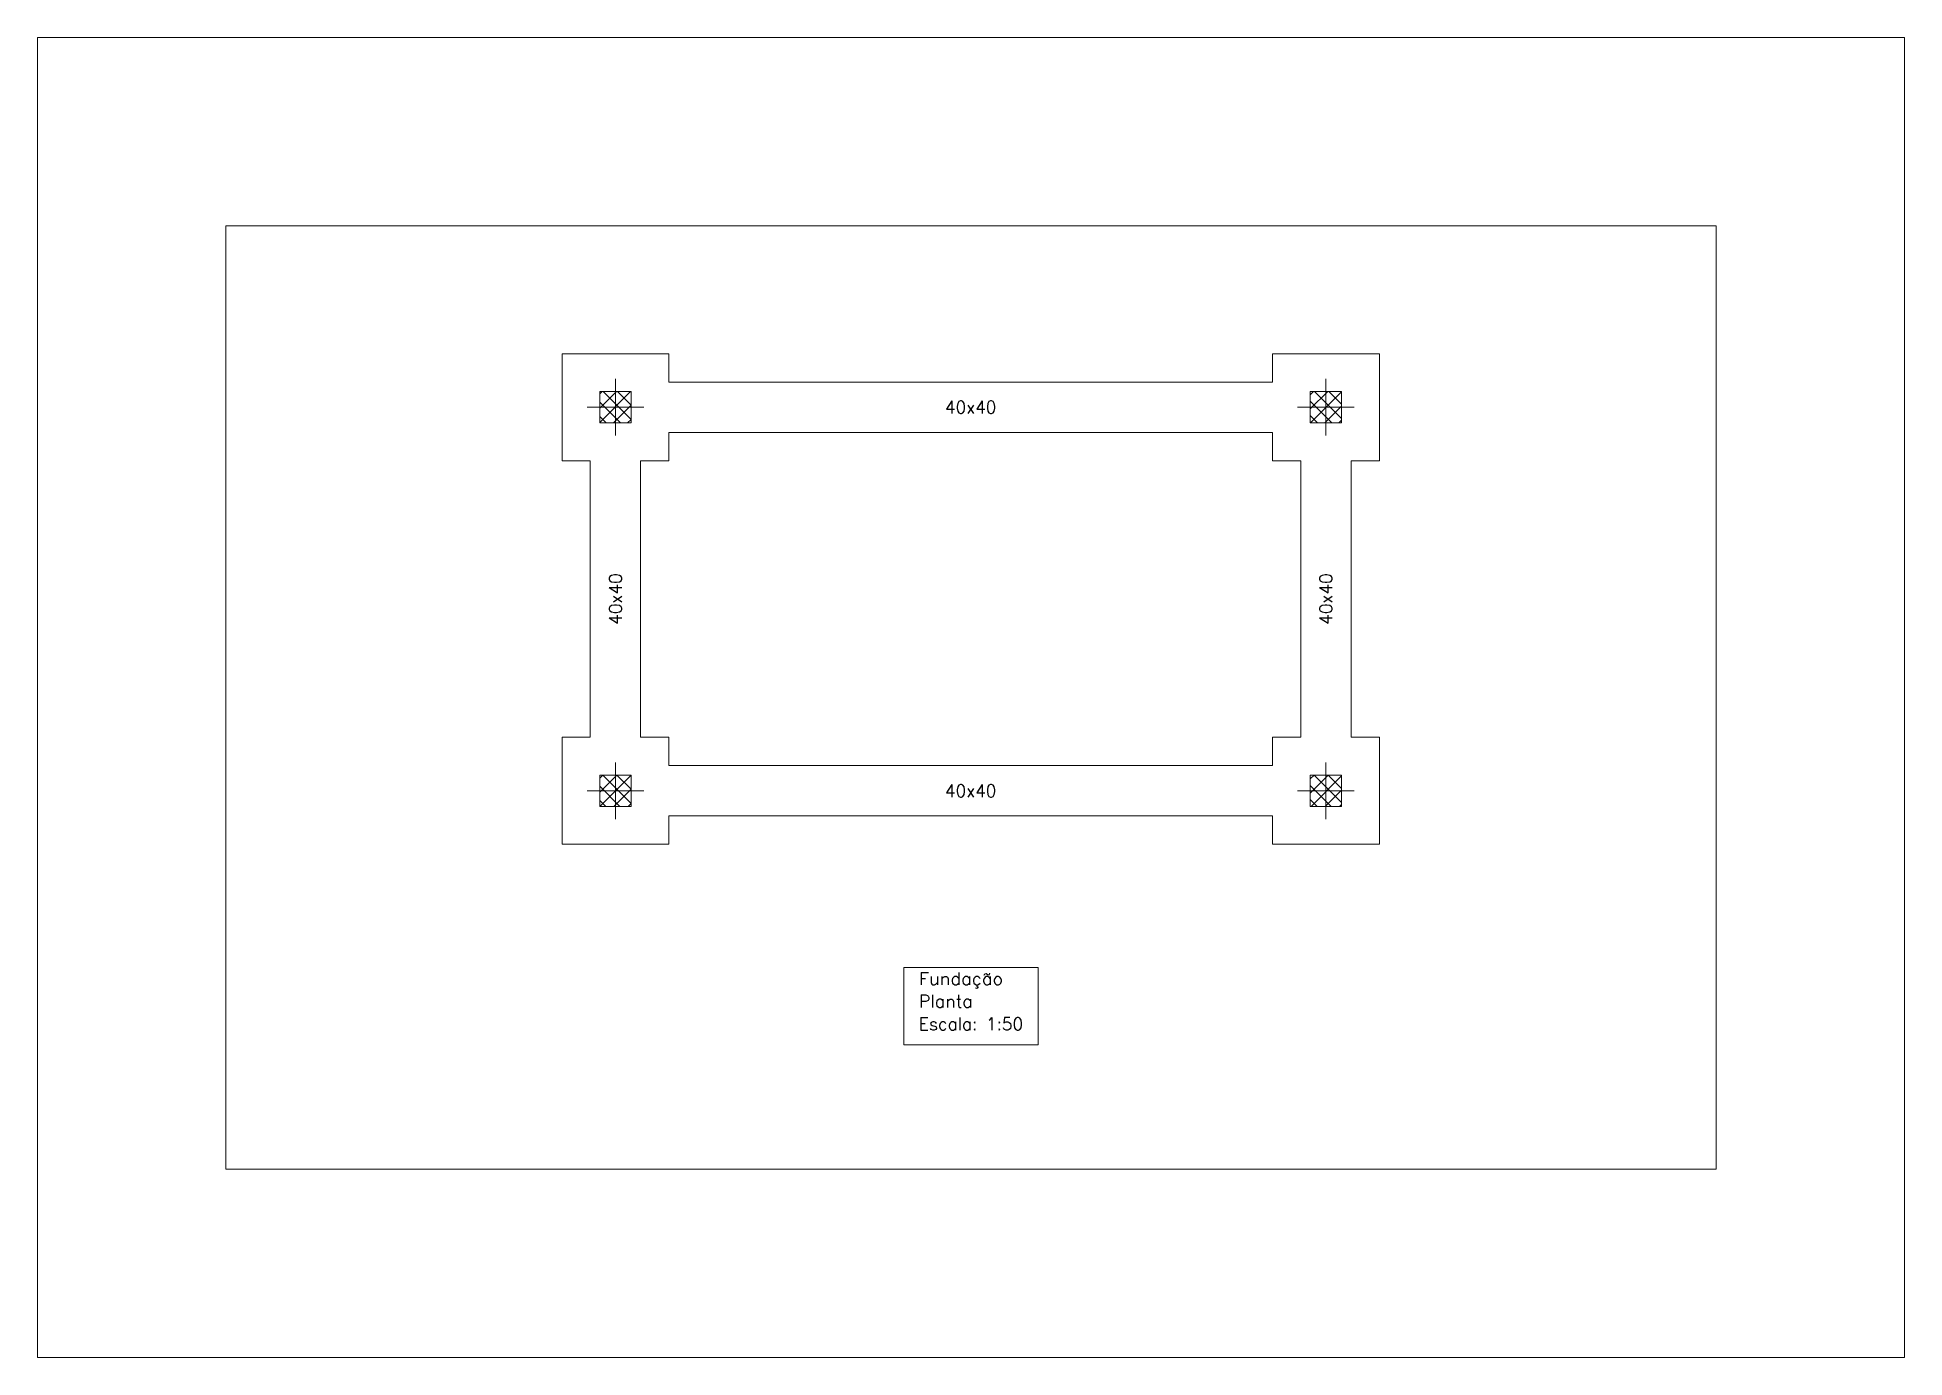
# Model space of a CAD drawing. Header units: millimetres. Extents: x 0 to 29.7, y 0 to 21.
import ezdxf
from ezdxf.enums import TextEntityAlignment as Align

# ---------------------------------------------------------------- set-up
doc = ezdxf.new("R2010")
doc.units = ezdxf.units.MM
for name, color, linetype, lineweight in [('PILAR_BETAO', 2, 'Continuous', 20), ('PILAR_EIXOS', 1, 'Continuous', 0), ('PILAR_SOMB', 4, 'Continuous', 0), ('QUAD_BORDO', 1, 'Continuous', 20), ('QUAD_LIMITES', 2, 'Continuous', 0), ('SAP_CONTORNO', 6, 'Continuous', 9), ('TABELAS', 1, 'Continuous', 9), ('VIG_DIM_VIGAS', 3, 'Continuous', 9), ('VIG_FACES', 5, 'Continuous', 9)]:
    doc.layers.add(name, color=color, linetype=linetype, lineweight=lineweight)
doc.styles.add('CYPETXT', font='', dxfattribs={"height": 0.2})
doc.styles.get('CYPETXT').set_extended_font_data('romans')

# ---------------------------------------------------------------- blocks, each defined once
blk = doc.blocks.new('Eixos do pilar')
at = {"layer": 'PILAR_EIXOS'}
for p, q in [((0, -0.5), (0, 0.5)), ((-0.5, 0), (0.5, 0))]:
    blk.add_line(p, q, dxfattribs=at)

msp = doc.modelspace()

# ---------------------------------------------------------------- linework, layer by layer
at = {"layer": 'PILAR_BETAO'}
for points in [[(8.945, 14.8668), (9.445, 14.8668), (9.445, 15.3668), (8.945, 15.3668), (8.945, 14.8668)], [(8.945, 14.8668), (9.445, 14.8668), (9.445, 15.3668), (8.945, 15.3668), (8.945, 14.8668)], [(20.245, 14.8668), (20.745, 14.8668), (20.745, 15.3668), (20.245, 15.3668), (20.245, 14.8668)], [(20.245, 14.8668), (20.745, 14.8668), (20.745, 15.3668), (20.245, 15.3668), (20.245, 14.8668)], [(8.945, 8.7668), (9.445, 8.7668), (9.445, 9.2668), (8.945, 9.2668), (8.945, 8.7668)], [(8.945, 8.7668), (9.445, 8.7668), (9.445, 9.2668), (8.945, 9.2668), (8.945, 8.7668)], [(20.245, 8.7668), (20.745, 8.7668), (20.745, 9.2668), (20.245, 9.2668), (20.245, 8.7668)], [(20.245, 8.7668), (20.745, 8.7668), (20.745, 9.2668), (20.245, 9.2668), (20.245, 8.7668)]]:
    msp.add_lwpolyline(points, close=True, dxfattribs=at)
at = {"layer": 'PILAR_SOMB'}
for p, q in [((8.945, 14.876202), (9.435598, 15.3668)), ((8.945, 15.32875), (8.98305, 15.3668)), ((8.945, 15.102476), (9.209324, 15.3668)), ((9.27558, 14.8668), (8.945, 15.19738)), ((9.445, 14.923654), (9.001854, 15.3668)), ((9.161872, 14.8668), (9.445, 15.149928)), ((9.445, 15.149928), (9.228128, 15.3668)), ((20.245, 15.088768), (20.523032, 15.3668)), ((20.245, 15.315042), (20.296758, 15.3668)), ((20.589288, 14.8668), (20.245, 15.211088)), ((20.249306, 14.8668), (20.745, 15.362494)), ((20.745, 14.937362), (20.315562, 15.3668)), ((20.745, 15.163638), (20.541836, 15.3668)), ((9.049306, 14.8668), (8.945, 14.971106)), ((9.388146, 14.8668), (9.445, 14.923654)), ((20.363014, 14.8668), (20.245, 14.984814)), ((20.47558, 14.8668), (20.745, 15.13622)), ((20.701854, 14.8668), (20.745, 14.909946)), ((8.945, 8.7668), (9.445, 9.2668)), ((8.945, 9.219348), (8.992452, 9.2668)), ((8.945, 8.993074), (9.218726, 9.2668)), ((9.445, 8.814252), (8.992452, 9.2668)), ((9.445, 9.040526), (9.218726, 9.2668)), ((20.245, 8.979366), (20.532434, 9.2668)), ((20.245, 9.20564), (20.30616, 9.2668)), ((20.258708, 8.7668), (20.745, 9.253092)), ((20.745, 8.82796), (20.30616, 9.2668)), ((20.745, 9.054234), (20.532434, 9.2668)), ((9.266178, 8.7668), (8.945, 9.087978)), ((9.171274, 8.7668), (9.445, 9.040526)), ((20.579886, 8.7668), (20.245, 9.101686)), ((20.484982, 8.7668), (20.745, 9.026818)), ((9.039904, 8.7668), (8.945, 8.861704)), ((9.397548, 8.7668), (9.445, 8.814252)), ((20.353612, 8.7668), (20.245, 8.875412)), ((20.711256, 8.7668), (20.745, 8.800544))]:
    msp.add_line(p, q, dxfattribs=at)
at = {"layer": 'QUAD_BORDO'}
msp.add_lwpolyline([(3, 3), (26.7, 3), (26.7, 18), (3, 18), (3, 3)], close=True, dxfattribs=at)
at = {"layer": 'QUAD_LIMITES'}
msp.add_lwpolyline([(0, 0), (29.7, 0), (29.7, 21), (0, 21), (0, 0)], close=True, dxfattribs=at)
at = {"layer": 'SAP_CONTORNO'}
for p, q in [((19.645, 14.7168), (19.645, 14.2668)), ((8.345, 14.2668), (8.795, 14.2668)), ((19.645, 14.2668), (20.095, 14.2668)), ((19.645, 8.6168), (19.645, 8.1668))]:
    msp.add_line(p, q, dxfattribs=at)
for points in [[(10.045, 15.5168), (10.045, 15.9668), (8.345, 15.9668), (8.345, 14.2668)], [(20.895, 14.2668), (21.345, 14.2668), (21.345, 15.9668), (19.645, 15.9668), (19.645, 15.5168)], [(9.595, 14.2668), (10.045, 14.2668), (10.045, 14.7168)], [(8.795, 9.8668), (8.345, 9.8668), (8.345, 8.1668)], [(10.045, 9.4168), (10.045, 9.8668), (9.595, 9.8668)], [(19.645, 8.1668), (21.345, 8.1668), (21.345, 9.8668), (20.895, 9.8668)], [(20.095, 9.8668), (19.645, 9.8668), (19.645, 9.4168)], [(8.345, 8.1668), (10.045, 8.1668), (10.045, 8.6168)]]:
    msp.add_lwpolyline(points, dxfattribs=at)
at = {"layer": 'TABELAS'}
msp.add_lwpolyline([(13.7805, 4.9734), (15.9195, 4.9734), (15.9195, 6.2034), (13.7805, 6.2034), (13.7805, 4.9734)], close=True, dxfattribs=at)
at = {"layer": 'VIG_FACES'}
for p, q in [((10.045, 15.5168), (19.645, 15.5168)), ((10.045, 14.7168), (19.645, 14.7168)), ((8.795, 9.8668), (8.795, 14.2668)), ((9.595, 9.8668), (9.595, 14.2668)), ((20.095, 9.8668), (20.095, 14.2668)), ((20.895, 9.8668), (20.895, 14.2668)), ((10.045, 9.4168), (19.645, 9.4168)), ((10.045, 8.6168), (19.645, 8.6168))]:
    msp.add_line(p, q, dxfattribs=at)

# ---------------------------------------------------------------- block references
at = {"layer": 'PILAR_EIXOS', "xscale": 0.9000000000000001, "yscale": 0.9000000000000001, "zscale": 2}
for p in [(9.195, 15.1168), (20.495, 15.1168), (9.195, 9.0168), (20.495, 9.0168)]:
    msp.add_blockref('Eixos do pilar', p, dxfattribs=at)

# ---------------------------------------------------------------- texts
at = {"layer": 'TABELAS', "style": 'CYPETXT'}
for s, width, p, p2 in [('Fundação', 0.926873, (14.0205, 5.9284), (15.3615, 5.9284)), ('Planta', 0.901518, (14.0205, 5.5684), (14.8755, 5.5684)), ('Escala: 1:50', 0.85322, (14.0205, 5.2084), (15.6795, 5.2084))]:
    msp.add_text(s, height=0.2, dxfattribs=dict(at, width=width)).set_placement(p, p2, align=Align.FIT)
at = {"layer": 'VIG_DIM_VIGAS', "style": 'CYPETXT', "width": 0.876123}
for p, p2 in [((14.4355, 15.0168), (15.2545, 15.0168)), ((14.4355, 8.9168), (15.2545, 8.9168))]:
    msp.add_text('40x40', height=0.2, dxfattribs=at).set_placement(p, p2, align=Align.FIT)
for p, p2 in [((9.295, 11.6573), (9.295, 12.4763)), ((20.595, 11.6573), (20.595, 12.4763))]:
    msp.add_text('40x40', height=0.2, rotation=90, dxfattribs=at).set_placement(p, p2, align=Align.FIT)

doc.saveas('drawing.dxf')
